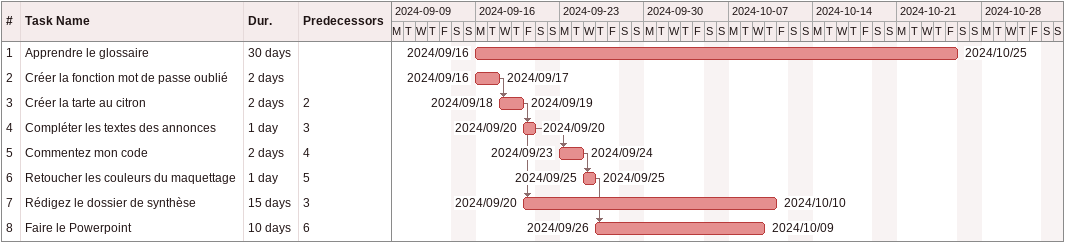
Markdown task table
| ID | Task | Duration | Start | Finish | Predecessors |
|---|---|---|---|---|---|
| 1 | Apprendre le glossaire | 30d | 2024-09-16 | 2024-10-25 |  |
| 2 | Créer la fonction mot de passe oublié | 2d | 2024-09-16 | 2024-09-17 |  |
| 3 | Créer la tarte au citron | 2d | 2024-09-18 | 2024-09-19 | 2 |
| 4 | Compléter les textes des annonces | 1d | 2024-09-20 | 2024-09-20 | 3 |
| 5 | Commentez mon code | 2d | 2024-09-23 | 2024-09-24 | 4 |
| 6 | Retoucher les couleurs du maquettage | 1d | 2024-09-25 | 2024-09-25 | 5 |
| 7 | Rédigez le dossier de synthèse | 15d | 2024-09-20 | 2024-10-10 | 3 |
| 8 | Faire le Powerpoint | 10d | 2024-09-26 | 2024-10-09 | 6 |
